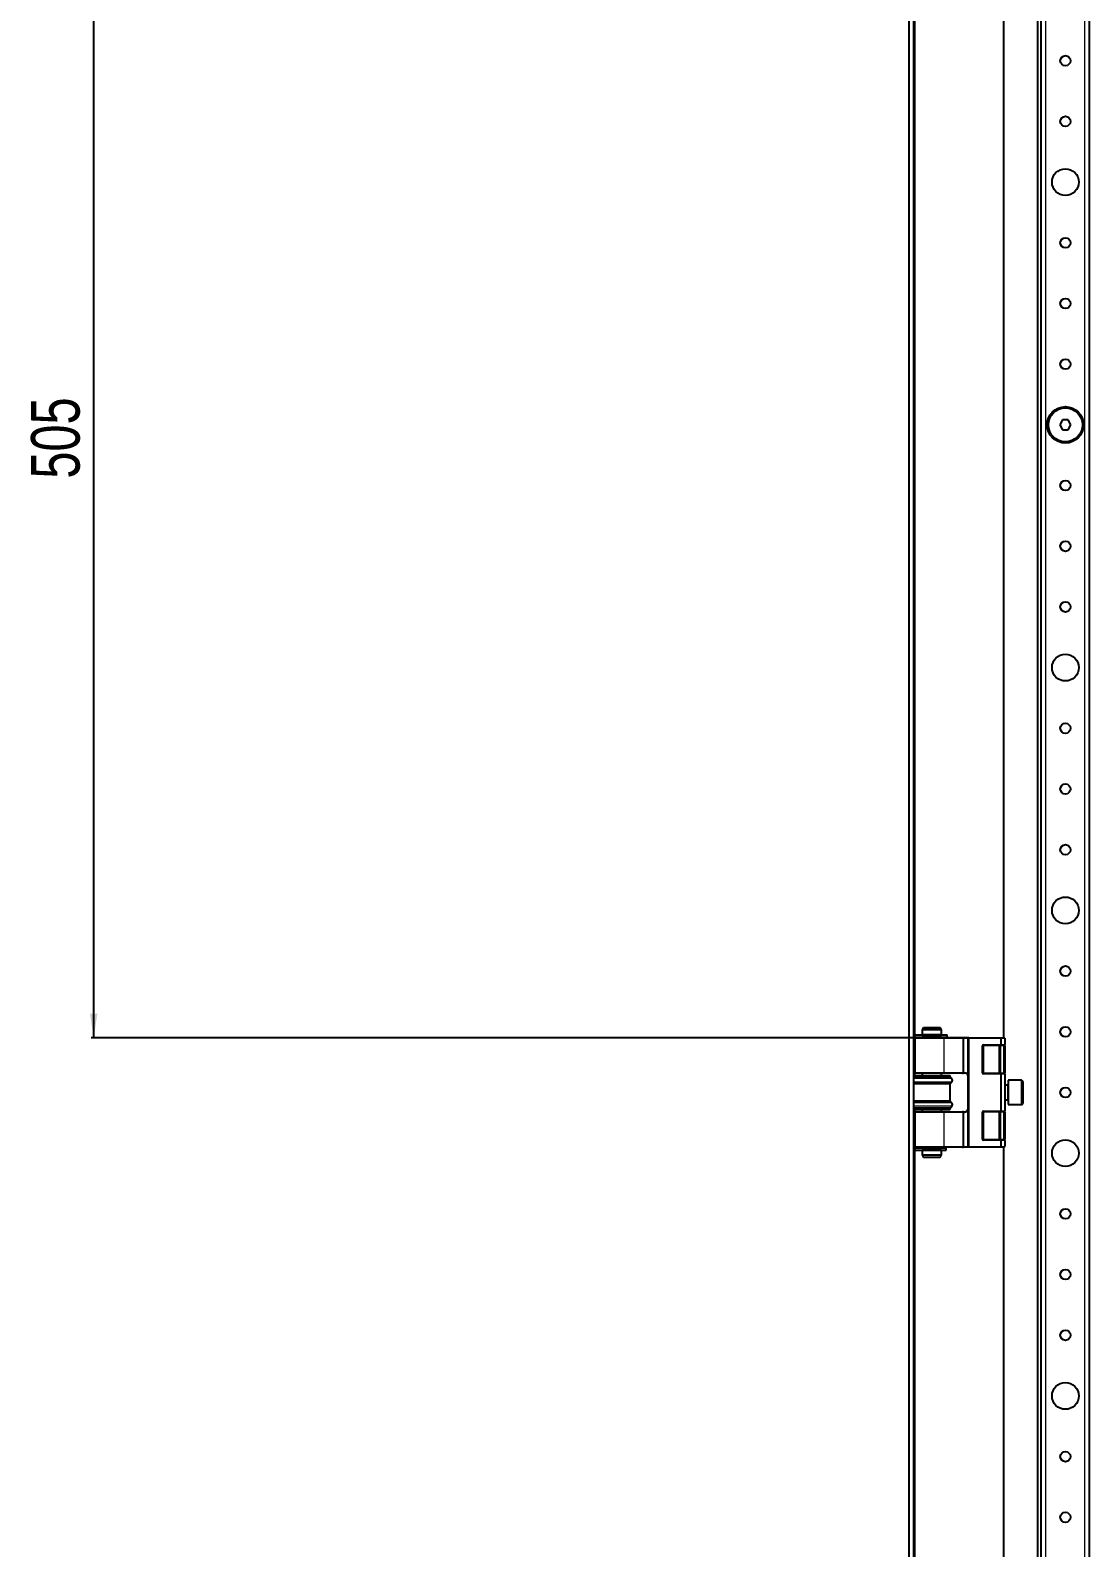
# Model space of a CAD drawing. Header units: millimetres. Extents: x -1581 to 3390, y -1547 to 1219.
# Drawn here: x -1581 to -1145, y -684 to -59 of the extents above; entities that cross this region are included whole.
import ezdxf

# ---------------------------------------------------------------- set-up
doc = ezdxf.new("R2010")
doc.units = ezdxf.units.MM
doc.layers.add('FORMAT', color=7, linetype='Continuous')
doc.styles.add('SLDTEXTSTYLE0', font='TXT', dxfattribs={"width": 0.75})
doc.dimstyles.new('SLDDIMSTYLE0', dxfattribs={"dimtxt": 20, "dimasz": 10, "dimexe": 0, "dimexo": 0.0625, "dimgap": 5, "dimtad": 2, "dimdec": 1, "dimrnd": 1e-09, "dimzin": 12, "dimdsep": 46, "dimtxsty": 'SLDTEXTSTYLE0', "dimsah": 1, "dimcen": 0.09, "dimadec": 0, "dimazin": 3, "dimtfac": 1, "dimtofl": 0, "dimtmove": 0, "dimatfit": 3, "dimfxl": 0, "dimfrac": 2, "dimtolj": 1, "dimtzin": 12, "dimarcsym": 0})

# ---------------------------------------------------------------- blocks, each defined once
blk = doc.blocks.new('_D_7')
at = {"layer": 'FORMAT'}
for p, q in [((-1194.75, 31.28), (-1556.14, 31.28)), ((-1555.14, -473.72), (-1555.14, 31.28)), ((-1194.75, -473.72), (-1556.14, -473.72))]:
    blk.add_line(p, q, dxfattribs=at)
for points in [[(-1555.14, 31.28), (-1556.68, 21.28), (-1553.6, 21.28)], [(-1555.14, -473.72), (-1553.6, -463.72), (-1556.68, -463.72)]]:
    blk.add_solid(points, dxfattribs=at)
at = {"layer": 'FORMAT', "insert": (-1580.92, -243.38), "char_height": 20, "attachment_point": 1, "rotation": 90, "style": 'SLDTEXTSTYLE0'}
blk.add_mtext('505', dxfattribs=at)

msp = doc.modelspace()

# ---------------------------------------------------------------- linework, layer by layer
at = {"color": 7, "linetype": 'Continuous', "lineweight": 25}
for p, q in [((-1219.44, 556.28), (-1219.44, -998.72)), ((-1217.44, 556.28), (-1217.44, -998.72)), ((-1166.44, 524.78), (-1166.44, -967.22)), ((-1164.94, -938.72), (-1164.94, 496.28)), ((-1144.94, -938.72), (-1144.94, 496.28)), ((-1180.44, 31.28), (-1180.44, -473.72)), ((-1156.09, -219.22), (-1157.25, -221.22)), ((-1157.25, -221.22), (-1156.09, -223.22)), ((-1153.78, -219.22), (-1156.09, -219.22)), ((-1156.09, -223.22), (-1153.78, -223.22)), ((-1152.63, -221.22), (-1153.78, -219.22)), ((-1153.78, -223.22), (-1152.63, -221.22)), ((-1217.09, -472.52), (-1217.09, -473.42)), ((-1217.09, -472.52), (-1203.62, -472.52)), ((-1217.09, -473.42), (-1203.62, -473.42)), ((-1216.94, -473.92), (-1216.94, -488.02)), ((-1216.74, -473.72), (-1205.13, -473.72)), ((-1213.36, -469.47), (-1213.94, -470.47)), ((-1213.94, -470.47), (-1213.94, -472.47)), ((-1210.47, -470.47), (-1213.94, -470.47)), ((-1205.94, -472.47), (-1213.94, -472.47)), ((-1213.94, -473.47), (-1213.94, -473.72)), ((-1205.94, -473.47), (-1213.94, -473.47)), ((-1213.44, -472.47), (-1213.44, -472.52)), ((-1213.44, -473.42), (-1213.44, -473.47)), ((-1213.36, -469.47), (-1210.39, -469.47)), ((-1205.94, -470.47), (-1210.47, -470.47)), ((-1210.39, -469.47), (-1206.52, -469.47)), ((-1205.94, -470.47), (-1206.52, -469.47)), ((-1206.44, -472.52), (-1206.44, -472.47)), ((-1206.44, -473.47), (-1206.44, -473.42)), ((-1205.94, -472.47), (-1205.94, -470.47)), ((-1205.94, -473.72), (-1205.94, -473.47)), ((-1205.13, -473.72), (-1197.24, -473.72)), ((-1203.62, -472.52), (-1203.57, -472.52)), ((-1203.62, -473.42), (-1203.57, -473.42)), ((-1203.57, -473.42), (-1203.57, -472.52)), ((-1196.96, -473.72), (-1197.24, -473.72)), ((-1196.96, -473.72), (-1194.74, -473.72)), ((-1194.94, -518.52), (-1194.94, -473.92)), ((-1194.74, -473.72), (-1181.52, -473.72)), ((-1181.52, -473.72), (-1180.14, -473.72)), ((-1181.44, -476.42), (-1181.44, -473.92)), ((-1179.94, -473.92), (-1179.94, -476.42)), ((-1188.94, -477.02), (-1188.94, -488.12)), ((-1181.56, -476.72), (-1188.64, -476.72)), ((-1181.94, -477.02), (-1181.94, -488.12)), ((-1180.24, -476.72), (-1181.56, -476.72)), ((-1179.94, -477.02), (-1179.94, -476.42)), ((-1179.94, -477.02), (-1179.94, -488.12)), ((-1217.44, -489.22), (-1202.44, -489.22)), ((-1202.44, -489.82), (-1217.44, -489.82)), ((-1202.44, -492.62), (-1217.44, -492.62)), ((-1205.13, -488.22), (-1216.74, -488.22)), ((-1213.94, -488.22), (-1213.94, -489.22)), ((-1205.94, -489.22), (-1205.94, -488.22)), ((-1197.24, -488.22), (-1205.13, -488.22)), ((-1202.44, -489.82), (-1202.44, -489.22)), ((-1201.74, -490.5), (-1202.44, -489.82)), ((-1202.44, -492.62), (-1201.74, -491.93)), ((-1202.44, -499.82), (-1202.44, -492.62)), ((-1197.24, -488.22), (-1196.96, -488.22)), ((-1196.44, -488.22), (-1196.96, -488.22)), ((-1188.64, -488.42), (-1181.56, -488.42)), ((-1181.56, -488.42), (-1180.24, -488.42)), ((-1181.44, -503.72), (-1181.44, -488.72)), ((-1179.94, -488.72), (-1179.94, -488.12)), ((-1179.94, -488.72), (-1179.94, -503.72)), ((-1178.69, -493.22), (-1179.94, -493.22)), ((-1173.04, -491.22), (-1178.44, -491.22)), ((-1178.44, -491.22), (-1178.44, -496.22)), ((-1172.44, -491.82), (-1172.44, -496.22)), ((-1202.44, -499.82), (-1217.44, -499.82)), ((-1201.74, -500.5), (-1202.44, -499.82)), ((-1179.94, -499.22), (-1178.69, -499.22)), ((-1178.44, -496.22), (-1178.44, -501.22)), ((-1172.44, -496.22), (-1172.44, -500.62)), ((-1202.44, -502.62), (-1217.44, -502.62)), ((-1217.44, -503.22), (-1202.44, -503.22)), ((-1216.94, -504.42), (-1216.94, -518.52)), ((-1216.74, -504.22), (-1205.13, -504.22)), ((-1213.94, -503.22), (-1213.94, -504.22)), ((-1205.94, -504.22), (-1205.94, -503.22)), ((-1205.13, -504.22), (-1197.24, -504.22)), ((-1202.44, -502.62), (-1201.74, -501.93)), ((-1202.44, -503.22), (-1202.44, -502.62)), ((-1196.96, -504.22), (-1197.24, -504.22)), ((-1196.96, -504.22), (-1196.44, -504.22)), ((-1188.94, -504.32), (-1188.94, -515.42)), ((-1181.56, -504.02), (-1188.64, -504.02)), ((-1181.94, -504.32), (-1181.94, -515.42)), ((-1180.24, -504.02), (-1181.56, -504.02)), ((-1179.94, -504.32), (-1179.94, -503.72)), ((-1179.94, -504.32), (-1179.94, -515.42)), ((-1178.44, -501.22), (-1173.04, -501.22)), ((-1205.13, -518.72), (-1216.74, -518.72)), ((-1213.94, -518.72), (-1213.94, -518.97)), ((-1205.94, -518.97), (-1205.94, -518.72)), ((-1197.24, -518.72), (-1205.13, -518.72)), ((-1197.24, -518.72), (-1196.96, -518.72)), ((-1194.74, -518.72), (-1196.96, -518.72)), ((-1181.52, -518.72), (-1194.74, -518.72)), ((-1188.64, -515.72), (-1181.56, -515.72)), ((-1181.56, -515.72), (-1180.24, -515.72)), ((-1180.14, -518.72), (-1181.52, -518.72)), ((-1181.44, -518.52), (-1181.44, -516.02)), ((-1180.44, -518.72), (-1180.44, -848.72)), ((-1179.94, -516.02), (-1179.94, -515.42)), ((-1179.94, -516.02), (-1179.94, -518.52)), ((-1217.09, -519.02), (-1217.09, -519.92)), ((-1217.09, -519.02), (-1204.1, -519.02)), ((-1217.09, -519.92), (-1204.1, -519.92)), ((-1205.94, -518.97), (-1213.94, -518.97)), ((-1213.94, -519.97), (-1213.94, -521.97)), ((-1205.94, -519.97), (-1213.94, -519.97)), ((-1213.94, -521.97), (-1213.36, -522.97)), ((-1213.94, -521.97), (-1205.94, -521.97)), ((-1213.44, -518.97), (-1213.44, -519.02)), ((-1213.44, -519.92), (-1213.44, -519.97)), ((-1206.52, -522.97), (-1213.36, -522.97)), ((-1206.52, -522.97), (-1205.94, -521.97)), ((-1206.44, -519.02), (-1206.44, -518.97)), ((-1206.44, -519.97), (-1206.44, -519.92)), ((-1205.94, -521.97), (-1205.94, -519.97)), ((-1204.1, -519.02), (-1204.02, -519.02)), ((-1204.1, -519.92), (-1204.02, -519.92)), ((-1204.02, -519.92), (-1204.02, -519.02)), ((-1204.02, -519.02), (-1204, -519.02)), ((-1204.02, -519.92), (-1204, -519.92)), ((-1204, -519.92), (-1204, -519.02))]:
    msp.add_line(p, q, dxfattribs=at)
at = {"color": 8, "linetype": 'Continuous', "lineweight": 18}
for p, q in [((-1162.94, -938.72), (-1162.94, 496.28)), ((-1146.94, -938.72), (-1146.94, 496.28)), ((-1216.84, -472.52), (-1216.84, 30.08)), ((-1204.99, -473.92), (-1216.94, -473.92)), ((-1216.84, -473.74), (-1216.84, -473.42)), ((-1204.99, -473.92), (-1204.99, -488.02)), ((-1197.1, -473.92), (-1204.99, -473.92)), ((-1203.62, -472.52), (-1203.62, -473.42)), ((-1197.1, -488.02), (-1197.1, -473.92)), ((-1196.96, -473.92), (-1197.1, -473.92)), ((-1196.96, -473.92), (-1196.96, -473.72)), ((-1196.96, -473.92), (-1196.96, -488.02)), ((-1194.94, -473.92), (-1196.96, -473.92)), ((-1194.94, -473.92), (-1194.74, -473.92)), ((-1194.74, -473.72), (-1194.74, -473.92)), ((-1194.74, -473.92), (-1194.74, -518.52)), ((-1181.44, -473.92), (-1194.74, -473.92)), ((-1179.94, -473.92), (-1181.44, -473.92)), ((-1189.24, -488.12), (-1189.24, -477.02)), ((-1189.24, -477.02), (-1188.94, -477.02)), ((-1188.94, -477.02), (-1188.64, -477.02)), ((-1188.64, -476.42), (-1181.44, -476.42)), ((-1188.64, -476.42), (-1188.64, -476.72)), ((-1188.64, -476.72), (-1188.64, -477.02)), ((-1182.24, -477.02), (-1188.64, -477.02)), ((-1188.64, -477.02), (-1188.64, -488.12)), ((-1182.24, -476.72), (-1182.24, -477.02)), ((-1182.24, -477.02), (-1181.94, -477.02)), ((-1182.24, -488.12), (-1182.24, -477.02)), ((-1181.94, -477.02), (-1181.64, -477.02)), ((-1181.64, -476.72), (-1181.64, -477.02)), ((-1180.24, -477.02), (-1181.64, -477.02)), ((-1181.64, -477.02), (-1181.64, -488.12)), ((-1181.44, -476.42), (-1179.94, -476.42)), ((-1180.24, -476.72), (-1180.24, -477.02)), ((-1179.94, -477.02), (-1180.24, -477.02)), ((-1180.24, -488.12), (-1180.24, -477.02)), ((-1201.74, -490.5), (-1217.44, -490.5)), ((-1201.74, -491.93), (-1217.44, -491.93)), ((-1216.94, -488.02), (-1204.99, -488.02)), ((-1216.84, -489.22), (-1216.84, -488.19)), ((-1204.99, -488.02), (-1197.1, -488.02)), ((-1196.96, -488.02), (-1197.1, -488.02)), ((-1196.96, -488.22), (-1196.96, -488.02)), ((-1196.96, -488.02), (-1196.44, -488.02)), ((-1196.44, -488.22), (-1196.44, -488.02)), ((-1188.94, -488.12), (-1189.24, -488.12)), ((-1188.64, -488.12), (-1188.94, -488.12)), ((-1188.64, -488.12), (-1182.24, -488.12)), ((-1188.64, -488.12), (-1188.64, -488.42)), ((-1188.64, -488.42), (-1188.64, -488.72)), ((-1181.44, -488.72), (-1188.64, -488.72)), ((-1182.24, -488.12), (-1182.24, -488.42)), ((-1181.94, -488.12), (-1182.24, -488.12)), ((-1181.64, -488.12), (-1181.94, -488.12)), ((-1181.64, -488.12), (-1180.24, -488.12)), ((-1181.64, -488.12), (-1181.64, -488.42)), ((-1179.94, -488.72), (-1181.44, -488.72)), ((-1180.24, -488.12), (-1180.24, -488.42)), ((-1180.24, -488.12), (-1179.94, -488.12)), ((-1178.69, -499.22), (-1178.69, -493.22)), ((-1173.04, -496.22), (-1173.04, -491.22)), ((-1173.04, -501.22), (-1173.04, -496.22)), ((-1201.74, -500.5), (-1217.44, -500.5)), ((-1201.74, -501.93), (-1217.44, -501.93)), ((-1204.99, -504.42), (-1216.94, -504.42)), ((-1216.84, -504.24), (-1216.84, -503.22)), ((-1204.99, -504.42), (-1204.99, -518.52)), ((-1197.1, -504.42), (-1204.99, -504.42)), ((-1197.1, -518.52), (-1197.1, -504.42)), ((-1197.1, -504.42), (-1196.96, -504.42)), ((-1196.96, -504.42), (-1196.96, -504.22)), ((-1196.96, -504.42), (-1196.96, -518.52)), ((-1196.44, -504.42), (-1196.96, -504.42)), ((-1196.44, -504.42), (-1196.44, -504.22)), ((-1189.24, -515.42), (-1189.24, -504.32)), ((-1189.24, -504.32), (-1188.94, -504.32)), ((-1188.94, -504.32), (-1188.64, -504.32)), ((-1188.64, -503.72), (-1181.44, -503.72)), ((-1188.64, -504.02), (-1188.64, -503.72)), ((-1188.64, -504.02), (-1188.64, -504.32)), ((-1182.24, -504.32), (-1188.64, -504.32)), ((-1188.64, -504.32), (-1188.64, -515.42)), ((-1182.24, -504.02), (-1182.24, -504.32)), ((-1182.24, -504.32), (-1181.94, -504.32)), ((-1182.24, -515.42), (-1182.24, -504.32)), ((-1181.94, -504.32), (-1181.64, -504.32)), ((-1181.64, -504.32), (-1181.64, -504.02)), ((-1180.24, -504.32), (-1181.64, -504.32)), ((-1181.64, -504.32), (-1181.64, -515.42)), ((-1181.44, -503.72), (-1179.94, -503.72)), ((-1180.24, -504.32), (-1180.24, -504.02)), ((-1180.24, -504.32), (-1179.94, -504.32)), ((-1180.24, -515.42), (-1180.24, -504.32)), ((-1216.94, -518.52), (-1204.99, -518.52)), ((-1216.84, -519.02), (-1216.84, -518.69)), ((-1204.99, -518.52), (-1197.1, -518.52)), ((-1197.1, -518.52), (-1196.96, -518.52)), ((-1196.96, -518.72), (-1196.96, -518.52)), ((-1196.96, -518.52), (-1194.94, -518.52)), ((-1194.74, -518.52), (-1194.94, -518.52)), ((-1194.74, -518.52), (-1181.44, -518.52)), ((-1194.74, -518.52), (-1194.74, -518.72)), ((-1189.24, -515.42), (-1188.94, -515.42)), ((-1188.94, -515.42), (-1188.64, -515.42)), ((-1188.64, -515.42), (-1182.24, -515.42)), ((-1188.64, -515.42), (-1188.64, -515.72)), ((-1188.64, -516.02), (-1188.64, -515.72)), ((-1181.44, -516.02), (-1188.64, -516.02)), ((-1182.24, -515.42), (-1182.24, -515.72)), ((-1182.24, -515.42), (-1181.94, -515.42)), ((-1181.94, -515.42), (-1181.64, -515.42)), ((-1181.64, -515.72), (-1181.64, -515.42)), ((-1181.64, -515.42), (-1180.24, -515.42)), ((-1179.94, -516.02), (-1181.44, -516.02)), ((-1181.44, -518.52), (-1179.94, -518.52)), ((-1180.24, -515.72), (-1180.24, -515.42)), ((-1180.24, -515.42), (-1179.94, -515.42)), ((-1216.84, -847.52), (-1216.84, -519.92)), ((-1204.1, -519.02), (-1204.1, -519.92))]:
    msp.add_line(p, q, dxfattribs=at)
at = {"color": 7, "linetype": 'Continuous', "lineweight": 25}
for centre, radius in [((-1154.94, -71.22), 2.1), ((-1154.94, -96.22), 2.1), ((-1154.94, -121.22), 5.5), ((-1154.94, -146.22), 2.1), ((-1154.94, -171.22), 2.1), ((-1154.94, -196.22), 2.1), ((-1154.94, -221.22), 7.5), ((-1154.94, -221.22), 7), ((-1154.94, -246.22), 2.1), ((-1154.94, -271.22), 2.1), ((-1154.94, -296.22), 2.1), ((-1154.94, -321.22), 5.5), ((-1154.94, -346.22), 2.1), ((-1154.94, -371.22), 2.1), ((-1154.94, -396.22), 2.1), ((-1154.94, -421.22), 5.5), ((-1154.94, -446.22), 2.1), ((-1154.94, -471.22), 2.1), ((-1154.94, -496.22), 2.1), ((-1154.94, -521.22), 5.5), ((-1154.94, -546.22), 2.1), ((-1154.94, -571.22), 2.1), ((-1154.94, -596.22), 2.1), ((-1154.94, -621.22), 5.5), ((-1154.94, -646.22), 2.1), ((-1154.94, -671.22), 2.1)]:
    msp.add_circle(centre, radius, dxfattribs=at)
for centre, radius, start, end in [((-1216.74, -473.92), 0.2, 90, 180), ((-1194.74, -473.92), 0.2, 90, 180), ((-1180.14, -473.92), 0.2, 0, 90), ((-1188.64, -477.02), 0.3, 90, 180), ((-1181.64, -477.02), 0.3, 90, 180), ((-1180.24, -476.42), 0.3, 270, 0), ((-1216.74, -488.02), 0.2, 180, 270), ((-1202.44, -491.22), 1, 314.427, 45.573), ((-1196.44, -489.72), 1.5, 0, 90), ((-1188.64, -488.12), 0.3, 180, 270), ((-1181.64, -488.12), 0.3, 180, 270), ((-1180.24, -488.72), 0.3, 0, 90), ((-1178.69, -492.97), 0.25, 270, 360), ((-1173.04, -491.82), 0.6, 360, 90), ((-1178.69, -499.47), 0.25, 0, 90), ((-1216.74, -504.42), 0.2, 90, 180), ((-1202.44, -501.22), 1, 314.427, 45.573), ((-1196.44, -502.72), 1.5, 270, 0), ((-1188.64, -504.32), 0.3, 90, 180), ((-1181.64, -504.32), 0.3, 90, 180), ((-1180.24, -503.72), 0.3, 270, 0), ((-1173.04, -500.62), 0.6, 270, 0), ((-1216.74, -518.52), 0.2, 180, 270), ((-1194.74, -518.52), 0.2, 180, 270), ((-1188.64, -515.42), 0.3, 180, 270), ((-1181.64, -515.42), 0.3, 180, 270), ((-1180.24, -516.02), 0.3, 0, 90), ((-1180.14, -518.52), 0.2, 270, 0)]:
    msp.add_arc(centre, radius, start, end, dxfattribs=at)
at = {"color": 8, "linetype": 'Continuous', "lineweight": 18}
for centre, radius, start, end in [((-1205.17, -473.89), 0.179, 351.95053, 78.57825), ((-1197.28, -473.89), 0.179, 351.95053, 78.57825), ((-1188.64, -477.02), 0.6, 90, 180), ((-1205.17, -488.04), 0.179, 281.42175, 8.04947), ((-1197.28, -488.04), 0.179, 281.42175, 8.04947), ((-1196.44, -489.72), 1.7, 28.07249, 90), ((-1188.64, -488.12), 0.6, 180, 270), ((-1205.17, -504.39), 0.179, 351.95053, 78.57825), ((-1197.28, -504.39), 0.179, 351.95053, 78.57825), ((-1196.44, -502.72), 1.7, 270, 331.92751), ((-1188.64, -504.32), 0.6, 90, 180), ((-1205.17, -518.54), 0.179, 281.42175, 8.04947), ((-1197.28, -518.54), 0.179, 281.42175, 8.04947), ((-1188.64, -515.42), 0.6, 180, 270)]:
    msp.add_arc(centre, radius, start, end, dxfattribs=at)
at = {"color": 7, "linetype": 'Continuous', "lineweight": 25}
for centre, major_axis, start_param, end_param in [((-1181.52, -473.92), (0, 0.2), 4.712389, 6.283185), ((-1181.56, -476.42), (0, 0.3), 3.141593, 4.712389), ((-1181.56, -488.72), (0, 0.3), 4.712389, 6.283185), ((-1181.56, -503.72), (0, 0.3), 3.141593, 4.712389), ((-1181.56, -516.02), (0, 0.3), 4.712389, 6.283185), ((-1181.52, -518.52), (0, 0.2), 3.141593, 4.712389)]:
    msp.add_ellipse(centre, major_axis=major_axis, ratio=0.414214, start_param=start_param, end_param=end_param, dxfattribs=at)

# ---------------------------------------------------------------- dimensions: what is measured, and where the dimension line sits
at = {"layer": 'FORMAT'}
dim = msp.add_linear_dim(base=(-1555.14, 31.28), p1=(-1194.74, -473.72), p2=(-1194.74, 31.28), angle=90, dimstyle='SLDDIMSTYLE0', dxfattribs=at)
dim.commit()
dim.dimension.update_dxf_attribs({"geometry": '_D_7', "text_midpoint": (-1555.14, -221.22), "dimtype": 160})

doc.saveas('drawing.dxf')
